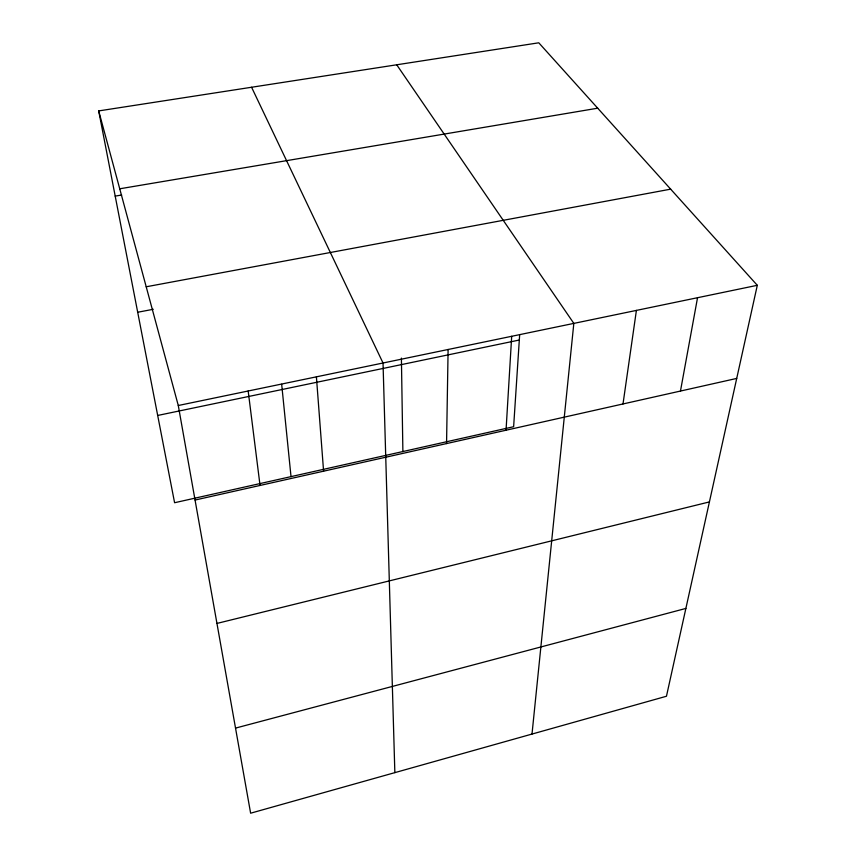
<?xml version="1.0" encoding="UTF-8"?>
<svg xmlns="http://www.w3.org/2000/svg" width="856" height="856" viewBox="0 0 856 856"><rect width="100%" height="100%" fill="white"/><g stroke="black" fill="none" stroke-linecap="round" stroke-linejoin="round"><path stroke-width="1.28" d="M446.554 443.579L448.105 349.483M506.046 430.215L511.695 336.29M519.656 334.846L513.632 426.716L174.592 502.729L98.697 110.916L538.777 42.8L757.303 285.305L666.46 696.249L250.626 813.2L178.283 405.509L98.697 110.916M532.004 734.063L573.83 323.386L396.713 64.788M623.008 403.957L636.404 310.396M680.467 391.053L697.544 297.706M235.528 728.103L685.87 608.434M216.953 623.425L709.421 501.916M195.061 500.043L736.716 378.427M178.283 405.509L757.303 285.305M157.686 415.46L519.314 340.025M137.698 312.247L153.256 309.294M146.205 286.781L670.665 189.155M115.196 196.12L121.659 195.018M119.733 188.791L597.713 108.198M251.578 87.258L383.028 362.998L394.851 772.636M248.176 390.999L260.042 485.448M281.667 384.258L291.019 476.621M316.399 376.833L323.589 471.185M401.4 358.097L402.887 451.551"/></g></svg>
